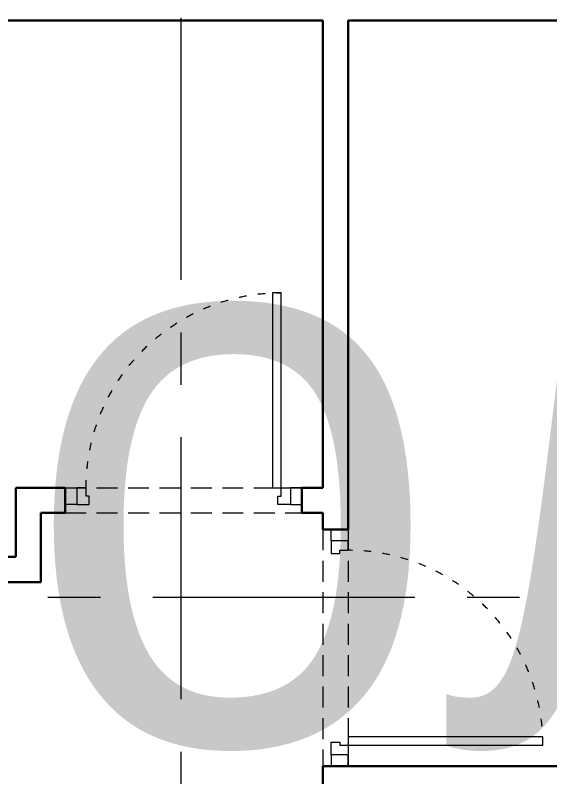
# Model space of a CAD drawing. Header units: millimetres. Extents: x -9096648 to 8741128, y -70248 to 735163.
# Drawn here: x -213024 to -210473, y 114744 to 118376 of the extents above; entities that cross this region are included whole.
import ezdxf
from ezdxf import colors
from ezdxf.entities.mleader import LeaderData, LeaderLine
from ezdxf.enums import TextEntityAlignment as Align
from ezdxf.math import Vec2, Vec3

# ---------------------------------------------------------------- set-up
doc = ezdxf.new("R2018")
doc.units = ezdxf.units.MM
for name, pattern in [('ACAD_ISO03W100', [30, 12, -18]), ('ADSK_Штриховая_ш2 п1', [3, 2, -1]), ('CENTER', [2, 1.25, -0.25, 0.25, -0.25])]:
    doc.linetypes.add(name, pattern=pattern)
for name, color, linetype, lineweight in [('АР_Двери', 5, 'Continuous', 18), ('АР_Маркер экспликации', 239, 'Continuous', 13), ('АР_Номер помещения', 1, 'Continuous', 25), ('АР_Оси', 193, 'Continuous', 9), ('АР_Отметки', 250, 'Continuous', 15), ('АР_Перегородки газоблок', 165, 'Continuous', 30), ('АР_Помещения_площадь', 19, 'Continuous', 9), ('АР_тонкая линия', 250, 'Continuous', 0)]:
    doc.layers.add(name, color=color, linetype=linetype, lineweight=lineweight)
doc.layers.add('АР_Названия помещений', color=124, linetype='Continuous', lineweight=5, plot=False)
doc.styles.add('ISOCPEUR', font='isocpeui.ttf', dxfattribs={"height": 250})
doc.styles.get("Standard").update_dxf_attribs({"font": 'arial.ttf'})

# ---------------------------------------------------------------- blocks, each defined once
blk = doc.blocks.new('*U1987')
at = {"color": 8}
for points in [[(-55, -80), (-55, 0), (-115, 0), (-115, -40), (-100, -40), (-100, -80), (-55, -80)], [(0, 0), (0, -80), (-55, -80), (-55, 0), (0, 0)], [(-1130, 0), (-1130, -80), (-1075, -80), (-1075, 0), (-1130, 0)], [(-1075, -80), (-1075, 0), (-1015, 0), (-1015, -40), (-1030, -40), (-1030, -80), (-1075, -80)]]:
    blk.add_lwpolyline(points, dxfattribs=at)
blk.add_lwpolyline([(-100, -80), (-100, -1010), (-140, -1010), (-140, -80)], close=True, dxfattribs=at)
at = {"color": 8, "linetype": 'ACAD_ISO03W100', "ltscale": 3}
blk.add_arc((-100, -80), 930, 180, 270, dxfattribs=at)
blk = doc.blocks.new('*U1980')
at = {"color": 8}
for points in [[(0, 0), (0, -80), (55, -80), (55, 0), (0, 0)], [(55, -80), (55, 0), (115, 0), (115, -40), (100, -40), (100, -80), (55, -80)], [(1075, -80), (1075, 0), (1015, 0), (1015, -40), (1030, -40), (1030, -80), (1075, -80)], [(1130, 0), (1130, -80), (1075, -80), (1075, 0), (1130, 0)]]:
    blk.add_lwpolyline(points, dxfattribs=at)
blk.add_lwpolyline([(100, -80), (100, -1010), (140, -1010), (140, -80)], close=True, dxfattribs=at)
at = {"color": 8, "linetype": 'ACAD_ISO03W100', "ltscale": 3}
blk.add_arc((100, -80), 930, 270, 0, dxfattribs=at)
blk = doc.blocks.new('*U2302')
at = {"color": 8, "style": 'ISOCPEUR', "flags": 1}
blk.add_attdef('КАТЕГОРИЯ', (-499.2, -2092.2), '', height=250, dxfattribs=at)
at = {"layer": 'АР_Номер помещения', "color": 8, "style": 'ISOCPEUR'}
blk.add_attdef('НОМЕР_ПОМЕЩЕНИЯ', text='', height=300, dxfattribs=at).set_placement((2520.3, -1416.1), align=Align.MIDDLE_CENTER)
at = {"layer": 'АР_Помещения_площадь', "color": 8, "lineweight": 30, "flags": 104}
blk.add_attdef('ИМЯ_ПОМЕЩЕНИЯ', text='', height=100, dxfattribs=at).set_placement((157.6, 1217.1), align=Align.MIDDLE_CENTER)
at = {"layer": 'АР_Помещения_площадь', "color": 8, "style": 'ISOCPEUR'}
blk.add_attdef('ПЛОЩАДЬ_ПОМЕЩЕНИЯ', text='', height=200, dxfattribs=at).set_placement((1399.1, -2454.1), align=Align.MIDDLE_RIGHT)
blk = doc.blocks.new('_DotSmall')
at = {"color": 8, "linetype": 'ByBlock', "const_width": 0.5}
blk.add_lwpolyline([(-0.0625, 0, 1), (0.0625, 0, 1)], format="xyb", close=True, dxfattribs=at)

msp = doc.modelspace()

# ---------------------------------------------------------------- linework, layer by layer
at = {"layer": 'АР_Оси', "color": 8, "linetype": 'CENTER', "ltscale": 1000}
for p, q in [((-212233.92, 134363.15), (-212233.92, 78630.8)), ((-224367.61, 115600.68), (-141189.21, 115600.68))]:
    msp.add_line(p, q, dxfattribs=at)
at = {"layer": 'АР_Перегородки газоблок', "color": 8, "ltscale": 100}
for p, q in [((-211555.35, 118350.68), (-214333.92, 118350.68)), ((-211555.35, 118149.95), (-211555.35, 118350.68)), ((-211435.35, 118350.68), (-211435.35, 115923.78)), ((-207733.92, 118350.68), (-211435.35, 118350.68)), ((-217983.92, 115791.92), (-213020.82, 115791.95)), ((-217983.91, 115671.92), (-212900.82, 115671.95))]:
    msp.add_line(p, q, dxfattribs=at)
for points in [[(-211555.35, 116122.26), (-211555.35, 118218.11)], [(-213020.82, 115791.95), (-213020.82, 116122.26)], [(-213020.82, 116122.26), (-212785.35, 116122.26)], [(-212785.35, 116122.26), (-212785.35, 116002.26)], [(-211655.35, 116002.26), (-211655.35, 116122.26)], [(-211655.35, 116122.26), (-211555.35, 116122.26)], [(-212900.82, 116002.26), (-212900.82, 115671.95)], [(-212785.35, 116002.26), (-212900.82, 116002.26)], [(-211555.35, 116002.26), (-211655.35, 116002.26)], [(-211555.35, 115923.78), (-211555.35, 116002.26)], [(-211435.35, 115923.78), (-211555.35, 115923.78)], [(-211555.35, 114693.78), (-211555.35, 114793.78)], [(-211555.35, 114793.78), (-207060.85, 114793.78)]]:
    msp.add_lwpolyline(points, dxfattribs=at)
at = {"layer": 'АР_тонкая линия', "color": 8, "linetype": 'ADSK_Штриховая_ш2 п1', "ltscale": 50}
for p, q in [((-212785.44, 116122.26), (-211655.41, 116122.02)), ((-212785.35, 116002.26), (-211655.35, 116001.78))]:
    msp.add_line(p, q, dxfattribs=at)
for points in [[(-211555.35, 115923.78), (-211555.35, 114793.78)], [(-211435.35, 115923.78), (-211435.35, 114793.78)]]:
    msp.add_lwpolyline(points, dxfattribs=at)

# ---------------------------------------------------------------- block references
at = {"layer": 'АР_Двери', "color": 8, "xscale": -1, "rotation": 180}
msp.add_blockref('*U1987', (-211655.35, 116042.26), dxfattribs=at)
at = {"layer": 'АР_Двери', "color": 8, "rotation": 90}
msp.add_blockref('*U1980', (-211515.35, 114793.78), dxfattribs=at)
at = {"layer": 'АР_Маркер экспликации', "color": 8}
ref = msp.add_blockref('*U2302', (-217247.64, 118679.84), dxfattribs=at)
lines = msp.add_mtext('Холодный цех', dxfattribs={"layer": 'АР_Названия помещений', "color": 8, "insert": (-215396.5, 117601.5), "char_height": 2696.6508, "width": 926.94, "attachment_point": 1})
ref.add_attrib('ИМЯ_ПОМЕЩЕНИЯ', '', (-215396.5, 117601.5), dxfattribs={"flags": 104}).embed_mtext(lines)

# ---------------------------------------------------------------- leaders
at = {"layer": 'АР_Отметки', "color": 8}
ml = msp.add_multileader_mtext('Standard', dxfattribs=at)
ml.set_content('+8,400', color=8, style='ISOCPEUR')
ml.set_leader_properties(color=8, linetype='Continuous', lineweight=-1)
ml.set_arrow_properties(name='DOTSMALL')
ml.build(insert=Vec2(0, 0))
ml.multileader.update_dxf_attribs({"has_text_frame": 1, "text_left_attachment_type": 4, "text_right_attachment_type": 4, "dogleg_length": 100, "arrow_head_size": 180})
ctx = ml.context
ctx.base_point, ctx.char_height, ctx.arrow_head_size, ctx.landing_gap_size, ctx.plane_origin = Vec3(-213964.52, 351820.44), 250, 180, 50, Vec3(-213737.24, 351613.27)
ctx.left_attachment, ctx.right_attachment = 4, 4
notes = []
notes.append((ctx, [(0, (0, 0, 0), (0, 0), (1, 0), 1, [])]))
ctx.mtext.insert, ctx.mtext.width, ctx.mtext.line_spacing_style, ctx.mtext.flow_direction = Vec3(-213914.52, 352153.77), 852.697, 2, 5
for ctx, leaders in notes:
    for number, flags, end, landing, length, lines in leaders:
        leader = LeaderData()
        leader.index, (leader.has_last_leader_line, leader.has_dogleg_vector, leader.attachment_direction) = number, flags
        leader.last_leader_point, leader.dogleg_vector, leader.dogleg_length = Vec3(end), Vec3(landing), length
        for number, points, colour, breaks in lines:
            line = LeaderLine()
            line.index, line.vertices, line.color, line.breaks = number, Vec3.list(points), colors.encode_raw_color(colour), breaks
            leader.lines.append(line)
        ctx.leaders.append(leader)

doc.saveas('drawing.dxf')
